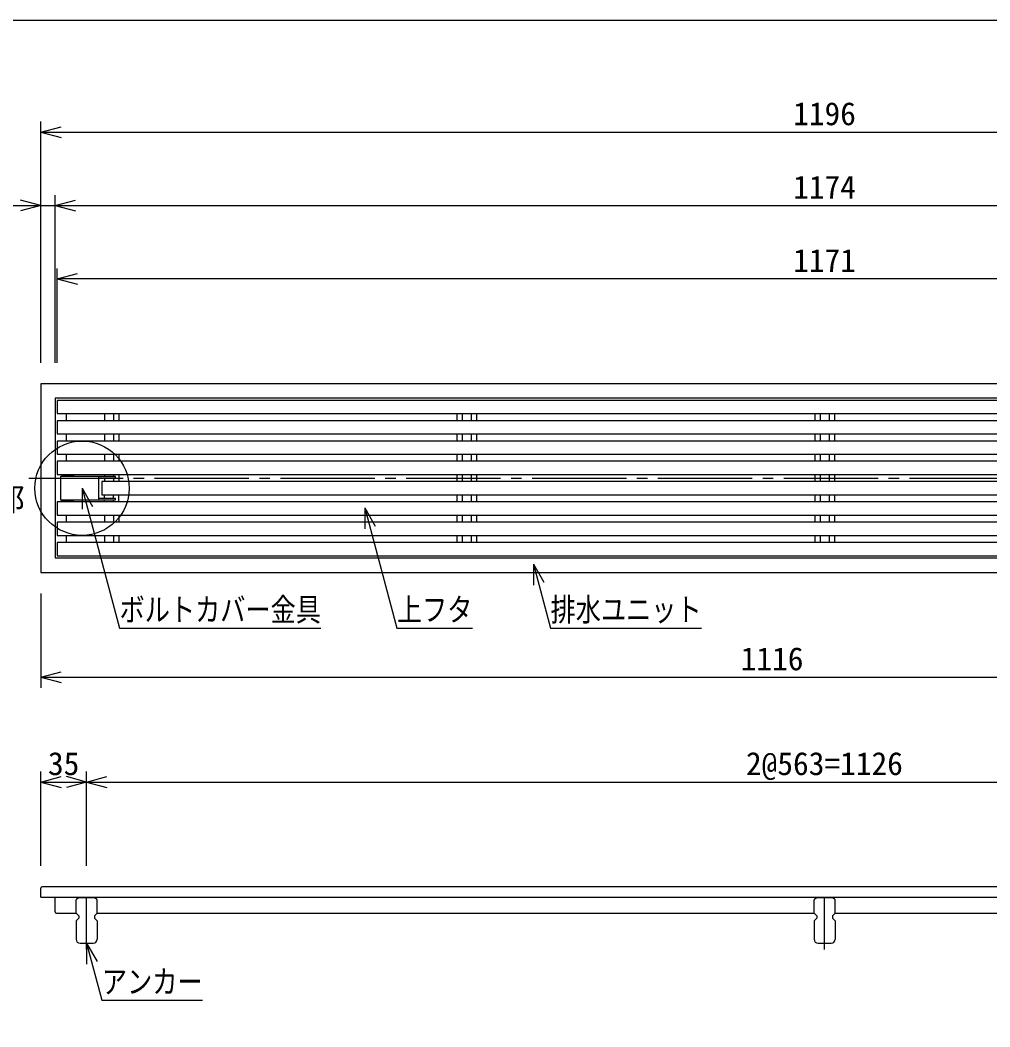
# Model space of a CAD drawing. Units: millimetres, scale not verified. Extents: x -1092 to 1092, y -744 to 696.
# Drawn here: x -644 to 96, y -72 to 696 of the extents above; entities that cross this region are included whole.
import ezdxf
from ezdxf.enums import TextEntityAlignment as Align

# ---------------------------------------------------------------- set-up
doc = ezdxf.new("R2010")
doc.units = ezdxf.units.MM
doc.header["$LTSCALE"] = 8
doc.linetypes.add('CHAIN1', pattern=[8, 5, -1, 1, -1])
doc.linetypes.add('CHAIN2', pattern=[12, 9, -1, 1, -1])
for name, color, linetype in [('0-0_計極細', 2, 'Continuous'), ('0-1_計細線', 3, 'Continuous'), ('0-5_寸法線', 7, 'Continuous'), ('0-8_枠中線', 5, 'Continuous')]:
    doc.layers.add(name, color=color, linetype=linetype)
doc.styles.add('ＭＳ ゴシック', font='')
doc.styles.get('ＭＳ ゴシック').set_extended_font_data('MS Gothic')

msp = doc.modelspace()

# ---------------------------------------------------------------- linework, layer by layer
at = {"layer": '0-0_計極細'}
for p, q in [((-608.311, 395.784), (-608.311, 390.284)), ((-579.261, 395.784), (-579.261, 390.284)), ((-572.361, 395.784), (-572.361, 390.284)), ((-568.311, 395.784), (-568.311, 390.284)), ((-310.311, 395.784), (-310.311, 390.284)), ((-306.261, 395.784), (-306.261, 390.284)), ((-299.361, 395.784), (-299.361, 390.284)), ((-295.311, 395.784), (-295.311, 390.284)), ((-37.311, 395.784), (-37.311, 390.284)), ((-33.261, 395.784), (-33.261, 390.284)), ((-26.361, 395.784), (-26.361, 390.284)), ((-22.311, 395.784), (-22.311, 390.284)), ((-608.311, 380.284), (-608.311, 374.784)), ((-579.261, 380.284), (-579.261, 374.784)), ((-572.361, 380.284), (-572.361, 374.784)), ((-568.311, 380.284), (-568.311, 374.784)), ((-310.311, 380.284), (-310.311, 374.784)), ((-306.261, 380.284), (-306.261, 374.784)), ((-299.361, 380.284), (-299.361, 374.784)), ((-295.311, 380.284), (-295.311, 374.784)), ((-37.311, 380.284), (-37.311, 374.784)), ((-33.261, 380.284), (-33.261, 374.784)), ((-26.361, 380.284), (-26.361, 374.784)), ((-22.311, 380.284), (-22.311, 374.784)), ((-608.311, 364.784), (-608.311, 359.284)), ((-579.261, 364.784), (-579.261, 359.284)), ((-572.361, 364.784), (-572.361, 359.284)), ((-568.311, 364.784), (-568.311, 359.284)), ((-310.311, 364.784), (-310.311, 359.284)), ((-306.261, 364.784), (-306.261, 359.284)), ((-299.361, 364.784), (-299.361, 359.284)), ((-295.311, 364.784), (-295.311, 359.284)), ((-37.311, 364.784), (-37.311, 359.284)), ((-33.261, 364.784), (-33.261, 359.284)), ((-26.361, 364.784), (-26.361, 359.284)), ((-22.311, 364.784), (-22.311, 359.284)), ((-611.811, 348.684), (-602.811, 348.684)), ((-611.811, 348.684), (-611.811, 347.684)), ((-608.311, 349.284), (-608.311, 348.684)), ((-602.811, 348.684), (-602.811, 347.684)), ((-579.261, 349.284), (-579.261, 347.684)), ((-579.261, 346.684), (-579.261, 343.784)), ((-572.361, 349.284), (-572.361, 347.684)), ((-572.361, 346.684), (-572.361, 343.784)), ((-568.311, 349.284), (-568.311, 343.784)), ((-310.311, 349.284), (-310.311, 343.784)), ((-306.261, 349.284), (-306.261, 343.784)), ((-299.361, 349.284), (-299.361, 343.784)), ((-295.311, 349.284), (-295.311, 343.784)), ((-37.311, 349.284), (-37.311, 343.784)), ((-33.261, 349.284), (-33.261, 343.784)), ((-26.361, 349.284), (-26.361, 343.784)), ((-22.311, 349.284), (-22.311, 343.784)), ((-579.261, 330.884), (-579.261, 333.784)), ((-572.361, 330.884), (-572.361, 333.784)), ((-568.311, 328.284), (-568.311, 333.784)), ((-310.311, 333.784), (-310.311, 328.284)), ((-306.261, 333.784), (-306.261, 328.284)), ((-299.361, 333.784), (-299.361, 328.284)), ((-295.311, 333.784), (-295.311, 328.284)), ((-37.311, 333.784), (-37.311, 328.284)), ((-33.261, 333.784), (-33.261, 328.284)), ((-26.361, 333.784), (-26.361, 328.284)), ((-22.311, 333.784), (-22.311, 328.284)), ((-611.811, 328.884), (-611.811, 329.884)), ((-611.811, 328.884), (-602.811, 328.884)), ((-608.311, 328.884), (-608.311, 328.284)), ((-602.811, 328.884), (-602.811, 329.884)), ((-579.261, 328.284), (-579.261, 329.884)), ((-572.361, 328.284), (-572.361, 329.884)), ((-608.311, 318.284), (-608.311, 312.784)), ((-579.261, 318.284), (-579.261, 312.784)), ((-572.361, 318.284), (-572.361, 312.784)), ((-568.311, 318.284), (-568.311, 312.784)), ((-310.311, 318.284), (-310.311, 312.784)), ((-306.261, 318.284), (-306.261, 312.784)), ((-299.361, 318.284), (-299.361, 312.784)), ((-295.311, 318.284), (-295.311, 312.784)), ((-37.311, 318.284), (-37.311, 312.784)), ((-33.261, 318.284), (-33.261, 312.784)), ((-26.361, 318.284), (-26.361, 312.784)), ((-22.311, 318.284), (-22.311, 312.784)), ((-608.311, 302.784), (-608.311, 297.284)), ((-579.261, 302.784), (-579.261, 297.284)), ((-572.361, 302.784), (-572.361, 297.284)), ((-568.311, 302.784), (-568.311, 297.284)), ((-310.311, 302.784), (-310.311, 297.284)), ((-306.261, 302.784), (-306.261, 297.284)), ((-299.361, 302.784), (-299.361, 297.284)), ((-295.311, 302.784), (-295.311, 297.284)), ((-37.311, 302.784), (-37.311, 297.284)), ((-33.261, 302.784), (-33.261, 297.284)), ((-26.361, 302.784), (-26.361, 297.284)), ((-22.311, 302.784), (-22.311, 297.284))]:
    msp.add_line(p, q, dxfattribs=at)
at = {"layer": '0-0_計極細', "linetype": 'CHAIN2'}
msp.add_line((-636.982, 346.534), (578.047, 346.534), dxfattribs=at)
at = {"layer": '0-0_計極細', "linetype": 'CHAIN1'}
for p, q in [((-592.811, -13.261), (-592.811, 31.792)), ((-29.811, -13.261), (-29.811, 31.792))]:
    msp.add_line(p, q, dxfattribs=at)
at = {"layer": '0-1_計細線'}
for p, q in [((406.876, 405.784), (-615.311, 405.784)), ((-615.311, 390.284), (-615.311, 380.284)), ((414.039, 390.284), (-615.311, 390.284)), ((-615.311, 380.284), (415.872, 380.284)), ((-615.311, 374.784), (-615.311, 364.784)), ((416.075, 374.784), (-615.311, 374.784)), ((-615.311, 364.784), (415.005, 364.784)), ((-615.311, 359.284), (-615.311, 349.284)), ((413.592, 359.284), (-615.311, 359.284)), ((-615.311, 349.284), (409.315, 349.284)), ((-570.811, 347.684), (-612.811, 347.684)), ((-612.811, 347.684), (-612.811, 329.884)), ((-583.611, 329.884), (-583.611, 347.684)), ((-583.611, 346.684), (-570.811, 346.684)), ((-570.811, 346.684), (-570.811, 347.684)), ((-581.311, 343.784), (-581.311, 333.784)), ((406.064, 343.784), (-581.311, 343.784)), ((-570.811, 330.884), (-583.611, 330.884)), ((-581.311, 333.784), (401.787, 333.784)), ((-570.811, 329.884), (-570.811, 330.884)), ((400.374, 328.284), (-615.311, 328.284)), ((-612.811, 329.884), (-570.811, 329.884)), ((399.507, 312.784), (-615.311, 312.784)), ((-615.311, 297.284), (-615.311, 287.284)), ((403.215, 297.284), (-615.311, 297.284)), ((-615.311, 287.284), (408.503, 287.284)), ((-627.811, 26.534), (-627.811, 33.534)), ((-627.811, 26.534), (488.189, 26.534)), ((-616.811, 15.534), (-616.811, 26.534)), ((-598.811, 26.522), (-600.811, 24.522)), ((-600.811, 14.522), (-600.811, 24.522)), ((-598.811, 26.522), (-586.811, 26.522)), ((-584.811, 24.522), (-586.811, 26.522)), ((-584.811, 14.522), (-584.811, 24.522)), ((-35.811, 26.522), (-37.811, 24.522)), ((-37.811, 14.522), (-37.811, 24.522)), ((-35.811, 26.522), (-23.811, 26.522)), ((-21.811, 24.522), (-23.811, 26.522)), ((-21.811, 14.522), (-21.811, 24.522)), ((-615.811, 14.534), (-600.811, 14.534)), ((-600.811, 14.522), (-598.811, 12.522)), ((-598.811, 10.522), (-600.811, 8.522)), ((-600.811, 8.522), (-600.811, -5.478)), ((-598.811, 12.522), (-598.811, 10.522)), ((-584.811, 14.522), (-586.811, 12.522)), ((-586.811, 12.522), (-586.811, 10.522)), ((-586.811, 10.522), (-584.811, 8.522)), ((-584.811, 14.534), (-37.811, 14.534)), ((-584.811, 8.522), (-584.811, -5.478)), ((-37.811, 14.522), (-35.811, 12.522)), ((-35.811, 10.522), (-37.811, 8.522)), ((-37.811, 8.522), (-37.811, -5.478)), ((-35.811, 12.522), (-35.811, 10.522)), ((-21.811, 14.522), (-23.811, 12.522)), ((-23.811, 12.522), (-23.811, 10.522)), ((-23.811, 10.522), (-21.811, 8.522)), ((-21.811, 14.534), (488.189, 14.534)), ((-21.811, 8.522), (-21.811, -5.478)), ((-597.811, -8.478), (-587.811, -8.478)), ((-34.811, -8.478), (-24.811, -8.478))]:
    msp.add_line(p, q, dxfattribs=at)
for points in [[(-627.811, 418.534), (-627.811, 274.534), (568.189, 274.534), (568.189, 418.534)], [(-616.811, 407.534), (-616.811, 285.534), (557.189, 285.534), (557.189, 407.534)]]:
    msp.add_lwpolyline(points, close=True, dxfattribs=at)
for points in [[(-615.311, 405.784), (-615.311, 395.784), (412.164, 395.784)], [(-615.311, 328.284), (-615.311, 318.284), (399.304, 318.284)], [(-615.311, 312.784), (-615.311, 302.784), (401.34, 302.784)], [(567.189, 34.534), (558.189, 34.534), (-626.811, 34.534)]]:
    msp.add_lwpolyline(points, dxfattribs=at)
for centre, radius, start, end in [((-626.811, 33.534), 1, 90, 180), ((-615.811, 15.534), 1, 180, 270), ((-597.811, -5.478), 3, 180, 270), ((-587.811, -5.478), 3, 270, 360), ((-34.811, -5.478), 3, 180, 270), ((-24.811, -5.478), 3, 270, 360)]:
    msp.add_arc(centre, radius, start, end, dxfattribs=at)
at = {"layer": '0-5_寸法線'}
for p, q in [((-627.811, 434.534), (-627.811, 618.534)), ((-627.811, 610.534), (-612.356, 614.675)), ((-627.811, 610.534), (-612.356, 606.393)), ((-627.811, 610.534), (568.189, 610.534)), ((-627.811, 434.534), (-627.811, 562.534)), ((-616.811, 434.534), (-616.811, 562.534)), ((-674.362, 554.534), (-616.811, 554.534)), ((-627.811, 554.534), (-643.265, 558.675)), ((-627.811, 554.534), (-643.265, 550.393)), ((-616.811, 554.534), (-601.356, 558.675)), ((-616.811, 554.534), (-601.356, 550.393)), ((-616.811, 554.534), (557.189, 554.534)), ((-615.311, 434.534), (-615.311, 506.534)), ((-615.311, 498.534), (-599.856, 502.675)), ((-615.311, 498.534), (-599.856, 494.393)), ((555.689, 498.534), (-615.311, 498.534)), ((-596.305, 338.784), (-588.305, 324.928)), ((-596.305, 338.784), (-596.305, 322.784)), ((-380.654, 323.675), (-372.654, 309.819)), ((-380.654, 323.675), (-380.654, 307.675)), ((-251.938, 280.81), (-243.938, 266.953)), ((-251.938, 280.81), (-251.938, 264.81)), ((-627.811, 258.534), (-627.811, 186.534)), ((-627.811, 194.534), (-612.356, 198.675)), ((-627.811, 194.534), (-612.356, 190.393)), ((-627.811, 194.534), (488.189, 194.534)), ((-627.811, 50.534), (-627.811, 122.534)), ((-627.811, 114.534), (-612.356, 118.675)), ((-592.811, 114.534), (-608.265, 118.675)), ((-592.811, 50.534), (-592.811, 122.534)), ((-592.811, 114.534), (-577.356, 118.675)), ((-627.811, 114.534), (-612.356, 110.393)), ((-627.811, 114.534), (-592.811, 114.534)), ((-592.811, 114.534), (-608.265, 110.393)), ((-592.811, 114.534), (-577.356, 110.393)), ((-592.811, 114.534), (533.189, 114.534)), ((-592.811, -8.478), (-584.811, -22.335)), ((-592.811, -8.478), (-592.811, -24.478))]:
    msp.add_line(p, q, dxfattribs=at)
for points in [[(-596.305, 338.784), (-567.704, 232.044), (-414.104, 232.044)], [(-380.654, 323.675), (-356.102, 232.044), (-298.502, 232.044)], [(-251.938, 280.81), (-238.871, 232.044), (-123.671, 232.044)], [(-592.811, -8.478), (-581.162, -51.951), (-504.362, -51.951)]]:
    msp.add_lwpolyline(points, dxfattribs=at)
msp.add_circle((-596.305, 338.784), 36, dxfattribs=at)
at = {"layer": '0-8_枠中線'}
msp.add_lwpolyline([(-1092, -744), (-1092, 696), (1092, 696), (1092, -744)], close=True, dxfattribs=at)

# ---------------------------------------------------------------- texts
at = {"layer": '0-5_寸法線', "style": 'ＭＳ ゴシック'}
for s, p in [('1196', (-53.811, 610.534)), ('1174', (-53.811, 554.534)), ('1171', (-53.811, 498.534)), ('Ａ部', (-688.059, 316.259)), ('1116', (-93.811, 194.534)), ('35', (-622.311, 114.534)), ('2@563=1126', (-89.811, 114.534))]:
    msp.add_text(s, height=17.6, dxfattribs=at).set_placement(p, align=Align.BOTTOM_LEFT)
at = {"layer": '0-5_寸法線', "style": 'ＭＳ ゴシック', "width": 0.8}
for s, p in [('ボルトカバー金具', (-567.704, 232.044)), ('上フタ', (-356.102, 232.044)), ('排水ユニット', (-238.871, 232.044)), ('アンカー', (-581.162, -51.951))]:
    msp.add_text(s, height=17.6, dxfattribs=at).set_placement(p, align=Align.BOTTOM_LEFT)

doc.saveas('drawing.dxf')
